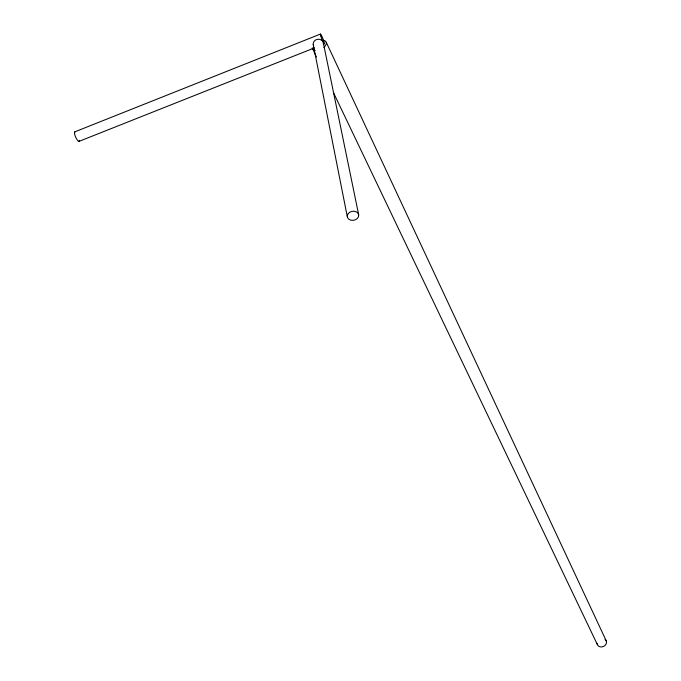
<?xml version="1.0" encoding="UTF-8"?>
<svg xmlns="http://www.w3.org/2000/svg" width="681" height="681" viewBox="0 0 681 681"><rect width="100%" height="100%" fill="white"/><g stroke="black" fill="none" stroke-linecap="round" stroke-linejoin="round"><path stroke-width="1.02" d="M74.774 131.867L320.47 34.05M79.115 141.333L314.477 47.883M312.264 47.874L316.435 57.017M333.418 92.531L597.331 644.498M326.276 42.307L606.328 641.034M358.7 214.907A5.771 4.546 -10.6 0 0 349.617 212.327A5.771 4.546 -10.6 0 0 350.672 220.133A5.771 4.546 -10.6 0 0 358.7 214.907L323.339 42.98A5.116 4.469 -9.3 0 1 323.33 44.146M313.226 44.486L347.293 216.694M323.33 40.307A7.636 4.256 -26.4 0 1 323.884 47.389M315.226 50.403A7.636 4.256 -26.4 0 1 312.298 48.377M605.034 639.365A4.827 4.052 -24.2 0 1 603.775 646.337A4.827 4.052 -24.2 0 1 597.126 643.451M313.566 45.61A5.116 4.469 -9.3 0 1 316.359 39.643A5.116 4.469 -9.3 0 1 323.007 41.856M79.413 140.346A5.21 1.371 65.9 0 1 76.042 137.92A5.21 1.371 65.9 0 1 75.165 131.85M320.725 35.812A5.329 0.57 68.8 0 0 324.19 43.907A5.329 0.57 68.8 0 0 322.343 37.302A5.329 0.57 68.8 0 0 320.725 35.812"/></g></svg>
